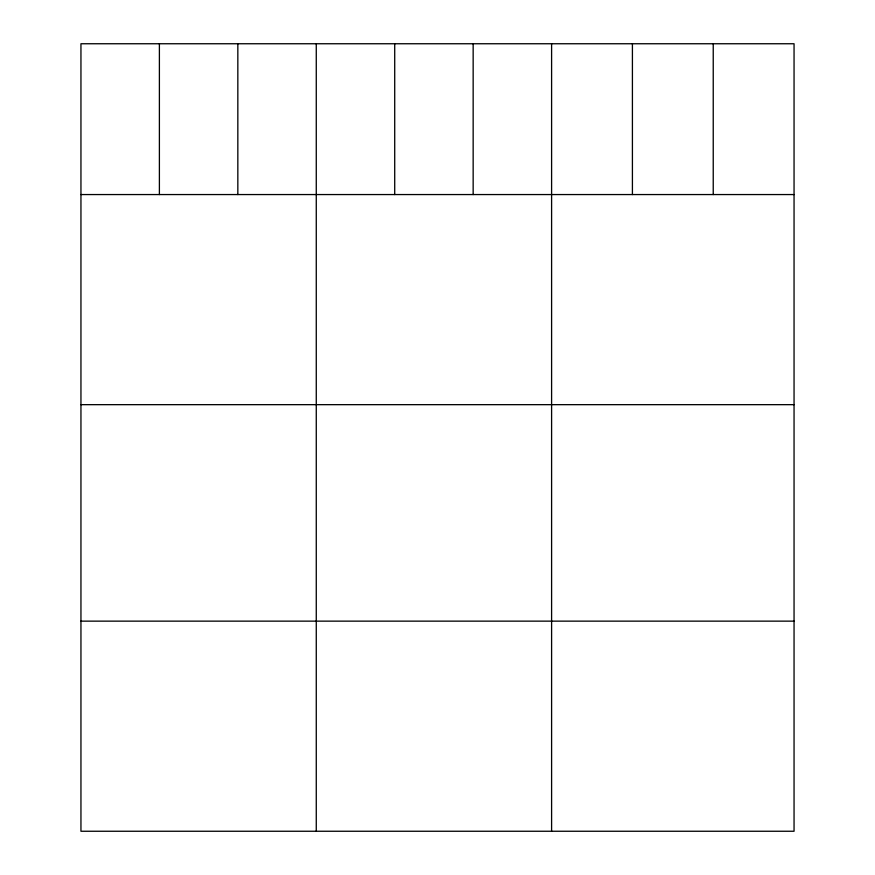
<?xml version="1.0" encoding="UTF-8"?>
<svg xmlns="http://www.w3.org/2000/svg" width="875" height="875" viewBox="0 0 875 875"><rect width="100%" height="100%" fill="white"/><g stroke="black" fill="none" stroke-linecap="round" stroke-linejoin="round"><path stroke-width="1.31" d="M794.052 194.556L794.052 831.25L80.948 831.25L80.948 43.75L794.052 43.75L794.052 194.556L80.948 194.556M80.948 404.666L794.052 404.666M80.948 621.141L794.052 621.141M713.234 43.75L713.234 194.556M632.417 43.75L632.417 194.556M551.6 43.75L551.6 831.25M473.156 43.75L473.156 194.556M394.712 43.75L394.712 194.556M316.269 43.75L316.269 831.25M237.836 43.75L237.836 194.556M159.392 43.75L159.392 194.556"/></g></svg>
